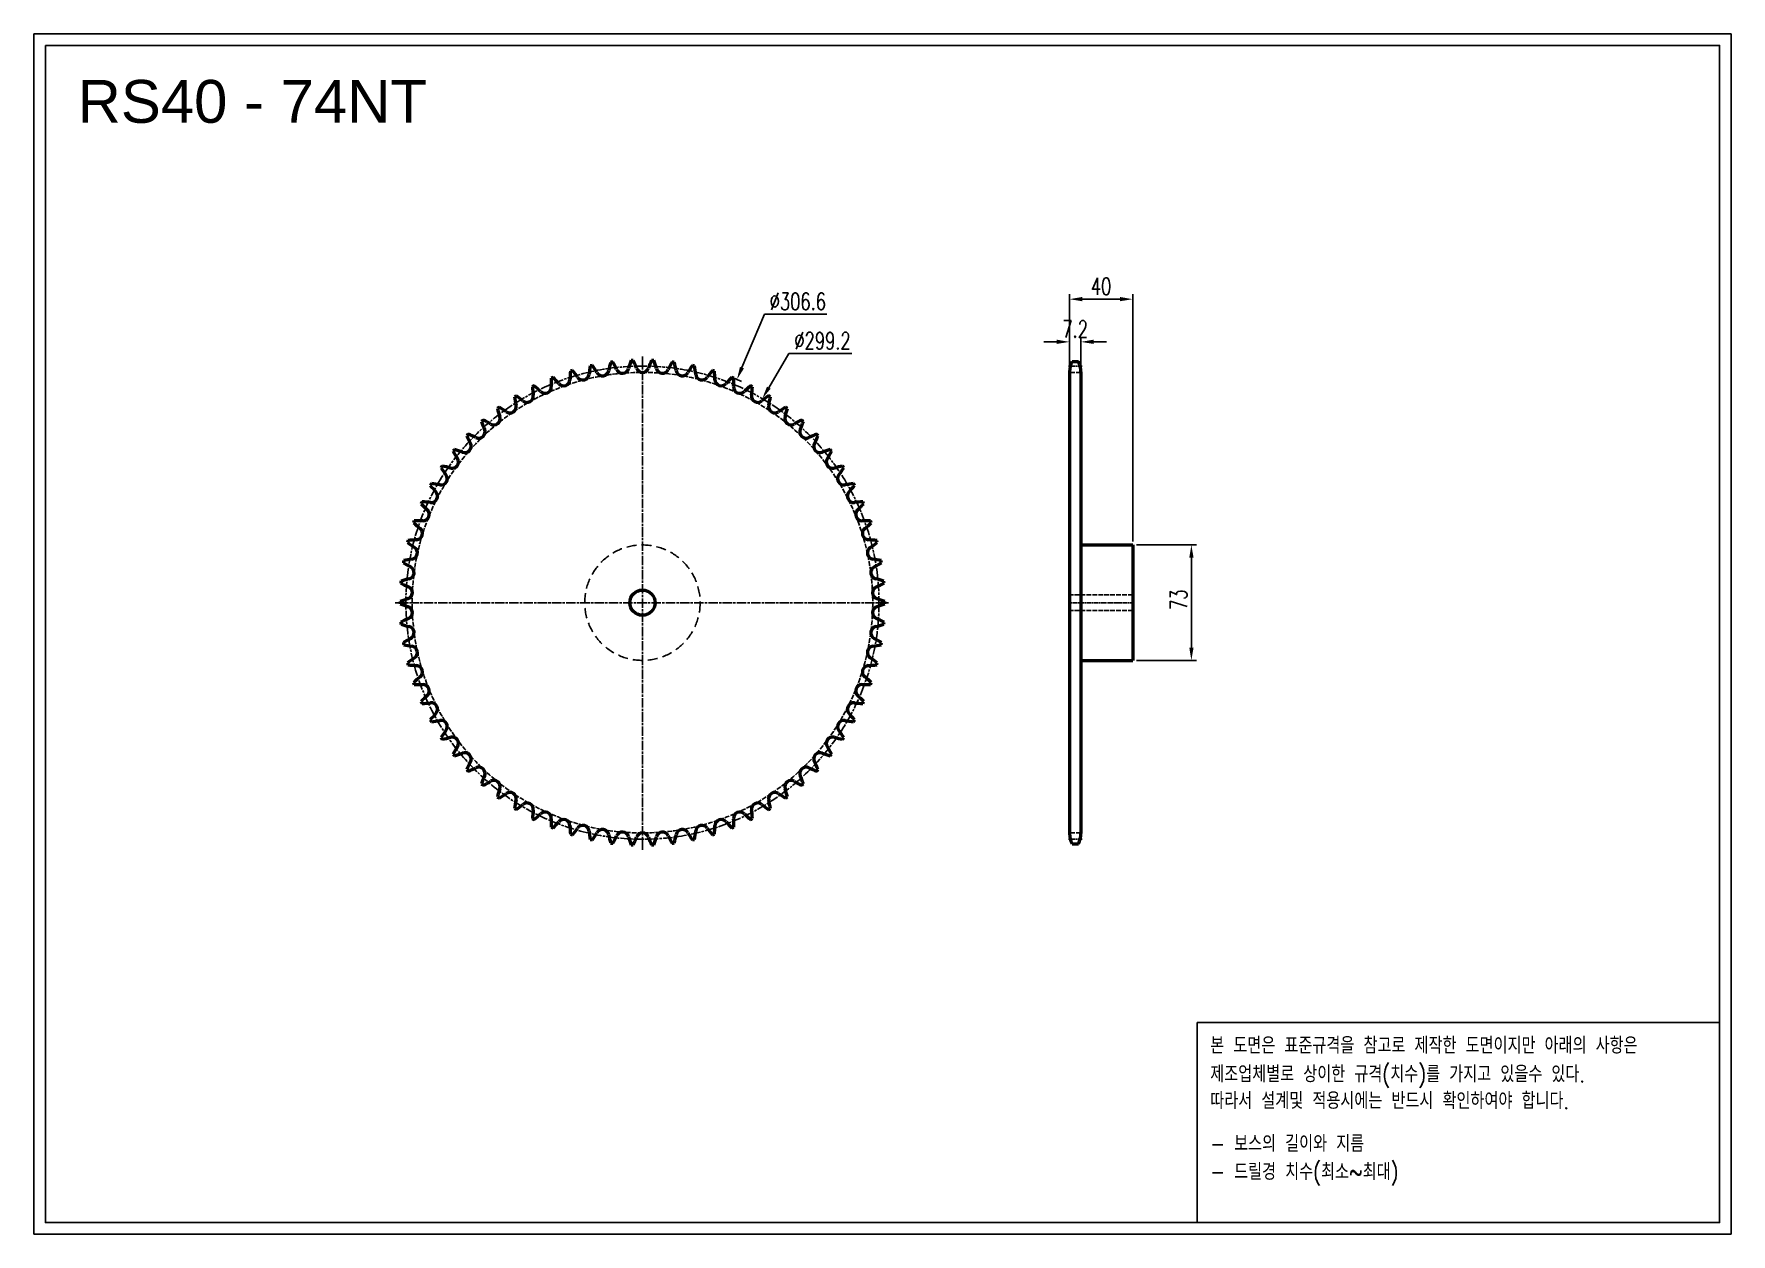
# Model space of a CAD drawing. Header units: millimetres. Extents: x -16500 to -15427, y 4584 to 5343.
import ezdxf

# ---------------------------------------------------------------- set-up
doc = ezdxf.new("R2010")
doc.units = ezdxf.units.MM
for name, pattern in [('AM_ISO02W050', [7.5, 6, -1.5]), ('AM_ISO02W050x2', [3.75, 3, -0.75]), ('AM_ISO08W050', [18, 12, -1.5, 3, -1.5]), ('AM_ISO08W050x2', [9, 6, -0.75, 1.5, -0.75]), ('HIDDEN', [9.525, 6.35, -3.175])]:
    doc.linetypes.add(name, pattern=pattern)
for name, color, linetype, lineweight in [('AM_0N', 7, 'Continuous', 50), ('AM_3N', 6, 'AM_ISO02W050', 25), ('AM_7', 4, 'AM_ISO08W050', 25), ('AM_7N', 4, 'AM_ISO08W050', 25)]:
    doc.layers.add(name, color=color, linetype=linetype, lineweight=lineweight)
doc.layers.add('HL', color=2, linetype='HIDDEN')
doc.layers.add('S-DIM', color=7, linetype='Continuous')
doc.styles.add('HAN', font='ROMANS.shx', dxfattribs={"width": 0.7, "bigfont": 'whgtxt.shx'})
doc.styles.add('HSG', font='SIMPLEX.shx', dxfattribs={"width": 0.7, "bigfont": 'HSG.shx'})
doc.styles.get("Standard").update_dxf_attribs({"font": 'arial.ttf'})
doc.dimstyles.new('APP23', dxfattribs={"dimscale": 4.5, "dimtxt": 2.4, "dimasz": 1.8, "dimexe": 0.7, "dimexo": 0.5, "dimgap": 0.6, "dimtad": 1, "dimtoh": 1, "dimdec": 1, "dimrnd": 0.01, "dimzin": 9, "dimdsep": 46, "dimtxsty": 'HSG', "dimcen": 0, "dimclrd": 1, "dimclre": 1, "dimclrt": 256, "dimazin": 2, "dimtp": 1, "dimtm": 1, "dimtfac": 0.5, "dimtdec": 1, "dimtix": 1, "dimtofl": 0, "dimtmove": 0, "dimatfit": 3, "dimfxl": 0, "dimtvp": 1, "dimtolj": 2, "dimlwd": -1, "dimlwe": -1, "dimarcsym": 0})

# ---------------------------------------------------------------- blocks, each defined once
blk = doc.blocks.new('*D1')
at = {"layer": 'Defpoints', "color": 0, "transparency": 16777216}
for p in [(-16055.3, 5124.3), (-16174.9, 4842)]:
    blk.add_point(p, dxfattribs=at)
at = {"layer": 'S-DIM', "color": 1, "transparency": 16777216}
for p, q in [((-16037.9, 5165.6), (-16052.2, 5131.8)), ((-15998.4, 5165.6), (-16037.9, 5165.6))]:
    blk.add_line(p, q, dxfattribs=at)
blk.add_arc((-16115.1, 4983.2), 153.3, 65.8722, 67.8537, dxfattribs=at)
blk.add_solid([(-16053.4, 5132.3), (-16050.9, 5131.3), (-16055.3, 5124.3)], dxfattribs=at)
at = {"layer": 'S-DIM', "transparency": 16777216, "insert": (-16016.8, 5173.7), "char_height": 10.8, "attachment_point": 5, "style": 'HSG'}
blk.add_mtext('\\A2;∅306.6', dxfattribs=at)
blk = doc.blocks.new('*D2')
at = {"layer": 'Defpoints', "color": 0, "transparency": 16777216}
for p in [(-16039.3, 5112.2), (-16190.9, 4854.2)]:
    blk.add_point(p, dxfattribs=at)
at = {"layer": 'S-DIM', "color": 1, "transparency": 16777216}
for p, q in [((-16022.5, 5140.7), (-16035.2, 5119.1)), ((-15982.7, 5140.7), (-16022.5, 5140.7))]:
    blk.add_line(p, q, dxfattribs=at)
blk.add_solid([(-16036.3, 5119.8), (-16034, 5118.5), (-16039.3, 5112.2)], dxfattribs=at)
at = {"layer": 'S-DIM', "transparency": 16777216, "insert": (-16001.2, 5148.8), "char_height": 10.8, "attachment_point": 5, "style": 'HSG'}
blk.add_mtext('\\A2;∅299.2', dxfattribs=at)
blk = doc.blocks.new('*D3')
at = {"layer": 'Defpoints', "color": 0, "transparency": 16777216}
for p in [(-15837.8, 5148.1), (-15845, 5128.8), (-15837.8, 5128.8)]:
    blk.add_point(p, dxfattribs=at)
at = {"layer": 'S-DIM', "color": 1, "transparency": 16777216}
for p, q in [((-15853.1, 5148.1), (-15861.2, 5148.1)), ((-15845, 5131.1), (-15845, 5151.3)), ((-15837.8, 5131.1), (-15837.8, 5151.3)), ((-15829.7, 5148.1), (-15821.6, 5148.1))]:
    blk.add_line(p, q, dxfattribs=at)
for points in [[(-15853.1, 5149.5), (-15853.1, 5146.8), (-15845, 5148.1)], [(-15829.7, 5149.5), (-15829.7, 5146.8), (-15837.8, 5148.1)]]:
    blk.add_solid(points, dxfattribs=at)
at = {"layer": 'S-DIM', "transparency": 16777216, "insert": (-15841.4, 5156.2), "char_height": 10.8, "attachment_point": 5, "style": 'HSG'}
blk.add_mtext('\\A2;7.2', dxfattribs=at)
blk = doc.blocks.new('*D4')
at = {"layer": 'Defpoints', "color": 0, "transparency": 16777216}
for p in [(-15805, 5175.1), (-15845, 5128.8), (-15805, 5019.7)]:
    blk.add_point(p, dxfattribs=at)
at = {"layer": 'S-DIM', "color": 1, "transparency": 16777216}
for p, q in [((-15845, 5131.1), (-15845, 5178.3)), ((-15836.9, 5175.1), (-15813.1, 5175.1)), ((-15805, 5021.9), (-15805, 5178.3))]:
    blk.add_line(p, q, dxfattribs=at)
for points in [[(-15836.9, 5176.5), (-15836.9, 5173.8), (-15845, 5175.1)], [(-15813.1, 5176.5), (-15813.1, 5173.8), (-15805, 5175.1)]]:
    blk.add_solid(points, dxfattribs=at)
at = {"layer": 'S-DIM', "transparency": 16777216, "insert": (-15825, 5183.2), "char_height": 10.8, "attachment_point": 5, "style": 'HSG'}
blk.add_mtext('\\A2;40', dxfattribs=at)
blk = doc.blocks.new('*D5')
at = {"layer": 'Defpoints', "color": 0, "transparency": 16777216}
for p in [(-15805, 5019.7), (-15805, 4946.7), (-15767.9, 4946.7)]:
    blk.add_point(p, dxfattribs=at)
at = {"layer": 'S-DIM', "color": 1, "transparency": 16777216}
for p, q in [((-15802.7, 5019.7), (-15764.7, 5019.7)), ((-15767.9, 5011.6), (-15767.9, 4954.8)), ((-15802.7, 4946.7), (-15764.7, 4946.7))]:
    blk.add_line(p, q, dxfattribs=at)
for points in [[(-15769.2, 5011.6), (-15766.5, 5011.6), (-15767.9, 5019.7)], [(-15769.2, 4954.8), (-15766.5, 4954.8), (-15767.9, 4946.7)]]:
    blk.add_solid(points, dxfattribs=at)
at = {"layer": 'S-DIM', "transparency": 16777216, "insert": (-15776, 4985), "char_height": 10.8, "attachment_point": 5, "rotation": 90, "style": 'HSG'}
blk.add_mtext('\\A2;73', dxfattribs=at)
blk = doc.blocks.new('notice1')
at = {"color": 4}
blk.add_lwpolyline([(-22142.12, 1735.9), (-22053.8, 1735.9), (-22053.8, 1702.07), (-22142.12, 1702.07)], close=True, dxfattribs=at)
at = {"color": 4, "style": 'HAN', "width": 0.8}
for s, p in [('본 도면은 표준규격을 참고로 제작한 도면이지만 아래의 사항은', (-22139.9, 1730.62)), ('제조업체별로 상이한 규격(치수)를 가지고 있을수 있다.', (-22139.9, 1725.78)), ('따라서 설계및 적용시에는 반드시 확인하여야 합니다.', (-22139.9, 1721.28)), ('- 보스의 길이와 지름', (-22139.9, 1714.03)), ('- 드릴경 치수(최소~최대)', (-22139.9, 1709.27))]:
    blk.add_text(s, height=2.7949, dxfattribs=at).set_placement(p)

msp = doc.modelspace()

# ---------------------------------------------------------------- linework, layer by layer
for points in [[(-16499.95, 5342.85), (-15426.54, 5342.85), (-15426.54, 4583.87), (-16499.95, 4583.87)], [(-16492.73, 5335.62), (-15433.77, 5335.62), (-15433.77, 4591.1), (-16492.73, 4591.1)]]:
    msp.add_lwpolyline(points, close=True)
at = {"layer": 'AM_0N'}
for p, q in [((-15843.35, 5135.6), (-15839.38, 5135.6)), ((-15844.96, 5129.2), (-15844.96, 4837.15)), ((-15837.76, 5129.2), (-15837.76, 4837.15)), ((-15837.76, 5019.67), (-15804.96, 5019.67)), ((-15804.96, 5019.67), (-15804.96, 4946.67)), ((-15837.76, 4946.67), (-15804.96, 4946.67)), ((-15843.35, 4830.75), (-15839.38, 4830.75))]:
    msp.add_line(p, q, dxfattribs=at)
msp.add_circle((-16115.09, 4983.17), 8, dxfattribs=at)
for centre, radius, start, end in [((-16076.7, 5119.99), 72.5, 169.7551, 173.98649), ((-16115.09, 4983.17), 153.29, 101.90772, 102.4166), ((-16206.42, 5092.03), 72.5, 30.33784, 34.56923), ((-16065.24, 5116.24), 72.5, 164.89023, 169.12162), ((-16115.09, 4983.17), 153.29, 97.04286, 97.55174), ((-16196.86, 5099.38), 72.5, 25.47297, 29.70436), ((-16127.78, 5132.29), 4.01, 205.47297, 344.25676), ((-16054.13, 5111.53), 72.5, 160.02537, 164.25676), ((-16115.09, 4983.17), 153.29, 92.17799, 92.68687), ((-16186.71, 5105.9), 72.5, 20.60811, 24.8395), ((-16115.09, 5132.83), 4.01, 200.60811, 339.39189), ((-16043.47, 5105.9), 72.5, 155.1605, 159.39189), ((-16115.09, 4983.17), 153.29, 87.31313, 87.82201), ((-16176.05, 5111.53), 72.5, 15.74324, 19.97463), ((-16102.4, 5132.29), 4.01, 195.74324, 334.52703), ((-16033.32, 5099.38), 72.5, 150.29564, 154.52703), ((-16115.09, 4983.17), 153.29, 82.44826, 82.95714), ((-16164.94, 5116.24), 72.5, 10.87838, 15.10977), ((-16023.76, 5092.03), 72.5, 145.43077, 149.66216), ((-16115.09, 4983.17), 153.29, 77.5834, 78.09228), ((-16153.48, 5119.99), 72.5, 6.01351, 10.2449), ((-15831.46, 5129.2), 13.5, 151.70092, 180), ((-15851.26, 5129.2), 13.5, 0, 28.29908), ((-16115.09, 4983.17), 153.29, 116.50231, 117.0112), ((-16230.91, 5065.5), 72.5, 44.93243, 49.16382), ((-16115.09, 4983.17), 153.29, 111.63745, 112.14633), ((-16100.38, 5124.51), 72.5, 179.48483, 183.71622), ((-16223.51, 5075.03), 72.5, 40.06757, 44.29895), ((-16164.95, 5124.28), 4.01, 220.06757, 358.85135), ((-16088.44, 5122.75), 72.5, 174.61996, 178.85135), ((-16115.09, 4983.17), 153.29, 106.77259, 107.28147), ((-16215.33, 5083.89), 72.5, 35.2027, 39.43409), ((-16152.8, 5128), 4.01, 215.2027, 353.98649), ((-16140.38, 5130.68), 4.01, 210.33784, 349.12162), ((-16089.8, 5130.68), 4.01, 190.87838, 329.66216), ((-16077.38, 5128), 4.01, 186.01351, 324.7973), ((-16014.86, 5083.89), 72.5, 140.56591, 144.7973), ((-16115.09, 4983.17), 153.29, 72.71853, 73.22741), ((-16141.74, 5122.75), 72.5, 1.14865, 5.38004), ((-16065.23, 5124.28), 4.01, 181.14865, 319.93243), ((-16006.67, 5075.03), 72.5, 135.70105, 139.93243), ((-16115.09, 4983.17), 153.29, 67.85367, 68.36255), ((-16129.8, 5124.51), 72.5, 356.28378, 0.51517), ((-15999.28, 5065.5), 72.5, 130.83618, 135.06757), ((-16115.09, 4983.17), 153.29, 62.9888, 63.49769), ((-16115.09, 4983.17), 153.29, 121.36718, 121.87606), ((-16124.47, 5124.96), 72.5, 189.21456, 193.44595), ((-16237.47, 5055.39), 72.5, 49.7973, 54.02868), ((-16188.08, 5113.83), 4.01, 229.7973, 8.58108), ((-16112.42, 5125.25), 72.5, 184.34969, 188.58108), ((-16176.74, 5119.55), 4.01, 224.93243, 3.71622), ((-16053.45, 5119.55), 4.01, 176.28378, 315.06757), ((-16042.1, 5113.83), 4.01, 171.41892, 310.2027), ((-16117.77, 5125.25), 72.5, 351.41892, 355.65031), ((-15992.71, 5055.39), 72.5, 125.97132, 130.2027), ((-16115.09, 4983.17), 153.29, 58.12394, 58.63282), ((-16105.71, 5124.96), 72.5, 346.55405, 350.78544), ((-16209.11, 5099.61), 4.01, 239.52703, 18.31081), ((-16115.09, 4983.17), 153.29, 126.23204, 126.74093), ((-16136.47, 5123.65), 72.5, 194.07942, 198.31081), ((-16243.15, 5044.75), 72.5, 54.66216, 58.89355), ((-16198.9, 5107.17), 4.01, 234.66216, 13.44595), ((-16031.29, 5107.17), 4.01, 166.55405, 305.33784), ((-15987.03, 5044.75), 72.5, 121.10645, 125.33784), ((-16021.07, 5099.61), 4.01, 161.68919, 300.47297), ((-16093.72, 5123.65), 72.5, 341.68919, 345.92058), ((-16115.09, 4983.17), 153.29, 53.25907, 53.76796), ((-16115.09, 4983.17), 153.29, 135.96177, 136.47066), ((-16159.9, 5118.02), 72.5, 203.80915, 208.04054), ((-16251.72, 5022.22), 72.5, 64.39189, 68.62328), ((-16218.65, 5091.22), 4.01, 244.39189, 23.17568), ((-16115.09, 4983.17), 153.29, 131.09691, 131.60579), ((-16148.3, 5121.33), 72.5, 198.94429, 203.17568), ((-16247.91, 5033.66), 72.5, 59.52703, 63.75841), ((-15982.27, 5033.66), 72.5, 116.24159, 120.47297), ((-16011.54, 5091.22), 4.01, 156.82432, 295.60811), ((-16081.88, 5121.33), 72.5, 336.82432, 341.05571), ((-16115.09, 4983.17), 153.29, 48.39421, 48.90309), ((-15978.46, 5022.22), 72.5, 111.37672, 115.60811), ((-16070.28, 5118.02), 72.5, 331.95946, 336.19085), ((-16115.09, 4983.17), 153.29, 43.52934, 44.03823), ((-16115.09, 4983.17), 153.29, 140.82664, 141.33552), ((-16171.17, 5113.73), 72.5, 208.67402, 212.90541), ((-16254.54, 5010.49), 72.5, 69.25676, 73.48814), ((-16227.44, 5082.05), 4.01, 249.25676, 28.04054), ((-16002.75, 5082.05), 4.01, 151.95946, 290.74324), ((-15975.64, 5010.49), 72.5, 106.51186, 110.74324), ((-16059.01, 5113.73), 72.5, 327.09459, 331.32598), ((-16115.09, 4983.17), 153.29, 38.66448, 39.17336), ((-16115.09, 4983.17), 153.29, 145.6915, 146.20039), ((-16182.04, 5108.51), 72.5, 213.53888, 217.77027), ((-16256.35, 4998.57), 72.5, 74.12162, 78.35301), ((-16235.42, 5072.17), 4.01, 254.12162, 32.90541), ((-15994.77, 5072.17), 4.01, 147.09459, 285.87838), ((-15973.83, 4998.57), 72.5, 101.64699, 105.87838), ((-16048.14, 5108.51), 72.5, 322.22973, 326.46112), ((-16115.09, 4983.17), 153.29, 33.79961, 34.3085), ((-16115.09, 4983.17), 153.29, 150.55637, 151.06525), ((-16192.43, 5102.38), 72.5, 218.40375, 222.63514), ((-16257.15, 4986.53), 72.5, 78.98649, 83.21787), ((-16242.53, 5061.64), 4.01, 258.98649, 37.77027), ((-15987.65, 5061.64), 4.01, 142.22973, 281.01351), ((-15973.03, 4986.53), 72.5, 96.78213, 101.01351), ((-16037.75, 5102.38), 72.5, 317.36486, 321.59625), ((-16115.09, 4983.17), 153.29, 28.93475, 29.44363), ((-16115.09, 4983.17), 153.29, 155.42123, 155.93012), ((-16202.26, 5095.39), 72.5, 223.26861, 227.5), ((-16256.92, 4974.47), 72.5, 83.85135, 88.08274), ((-16248.72, 5050.55), 4.01, 263.85135, 42.63514), ((-15981.46, 5050.55), 4.01, 137.36486, 276.14865), ((-15973.26, 4974.47), 72.5, 91.91726, 96.14865), ((-16027.92, 5095.39), 72.5, 312.5, 316.73139), ((-16115.09, 4983.17), 153.29, 24.06988, 24.57877), ((-16115.09, 4983.17), 153.29, 160.2861, 160.79498), ((-16255.67, 4962.48), 72.5, 88.71622, 92.9476), ((-16253.96, 5038.97), 4.01, 268.71622, 47.5), ((-15976.22, 5038.97), 4.01, 132.5, 271.28378), ((-15974.51, 4962.48), 72.5, 87.0524, 91.28378), ((-16115.09, 4983.17), 153.29, 19.20502, 19.7139), ((-16211.46, 5087.59), 72.5, 228.13348, 232.36486), ((-16258.19, 5027), 4.01, 273.58108, 52.36486), ((-15971.99, 5027), 4.01, 127.63514, 266.41892), ((-16018.72, 5087.59), 72.5, 307.63514, 311.86652), ((-16115.09, 4983.17), 153.29, 165.15096, 165.65985), ((-16219.97, 5079.04), 72.5, 232.99834, 237.22973), ((-16253.41, 4950.63), 72.5, 93.58108, 97.81247), ((-16261.39, 5014.7), 4.01, 278.44595, 57.22973), ((-15968.79, 5014.7), 4.01, 122.77027, 261.55405), ((-15976.77, 4950.63), 72.5, 82.18753, 86.41892), ((-16010.21, 5079.04), 72.5, 302.77027, 307.00166), ((-16115.09, 4983.17), 153.29, 14.34015, 14.84904), ((-16115.09, 4983.17), 153.29, 170.01583, 170.52471), ((-16227.73, 5069.8), 72.5, 237.86321, 242.09459), ((-16250.15, 4939.01), 72.5, 98.44595, 102.67733), ((-16263.54, 5002.18), 4.01, 283.31081, 62.09459), ((-15966.64, 5002.18), 4.01, 117.90541, 256.68919), ((-15980.03, 4939.01), 72.5, 77.32267, 81.55405), ((-16002.46, 5069.8), 72.5, 297.90541, 302.13679), ((-16115.09, 4983.17), 153.29, 9.47529, 9.98417), ((-16115.09, 4983.17), 153.29, 174.88069, 175.38958), ((-16234.67, 5059.94), 72.5, 242.72807, 246.95946), ((-16245.92, 4927.72), 72.5, 103.31081, 107.5422), ((-16264.61, 4989.53), 4.01, 288.17568, 66.95946), ((-15965.57, 4989.53), 4.01, 113.04054, 251.82432), ((-15984.26, 4927.72), 72.5, 72.4578, 76.68919), ((-15995.52, 5059.94), 72.5, 293.04054, 297.27193), ((-16115.09, 4983.17), 153.29, 4.61042, 5.11931), ((-16240.75, 4916.82), 72.5, 108.17568, 112.40706), ((-16115.09, 4983.17), 153.29, 179.74556, 180.25444), ((-16240.75, 5049.52), 72.5, 247.59294, 251.82432), ((-16264.61, 4976.82), 4.01, 293.04054, 71.82432), ((-15965.57, 4976.82), 4.01, 108.17568, 246.95946), ((-15989.44, 4916.82), 72.5, 67.59294, 71.82432), ((-15989.44, 5049.52), 72.5, 288.17568, 292.40706), ((-16115.09, 4983.17), 153.29, 359.74556, 0.25444), ((-16234.67, 4906.41), 72.5, 113.04054, 117.27193), ((-16115.09, 4983.17), 153.29, 184.61042, 185.11931), ((-15995.52, 4906.41), 72.5, 62.72807, 66.95946), ((-16115.09, 4983.17), 153.29, 354.88069, 355.38958), ((-16245.92, 5038.63), 72.5, 252.4578, 256.68919), ((-16227.73, 4896.54), 72.5, 117.90541, 122.13679), ((-16263.54, 4964.16), 4.01, 297.90541, 76.68919), ((-15966.64, 4964.16), 4.01, 103.31081, 242.09459), ((-16002.46, 4896.54), 72.5, 57.86321, 62.09459), ((-15984.26, 5038.63), 72.5, 283.31081, 287.5422), ((-16115.09, 4983.17), 153.29, 189.47529, 189.98417), ((-16250.15, 5027.33), 72.5, 257.32267, 261.55405), ((-16261.39, 4951.64), 4.01, 302.77027, 81.55405), ((-15968.79, 4951.64), 4.01, 98.44595, 237.22973), ((-15980.03, 5027.33), 72.5, 278.44595, 282.67733), ((-16115.09, 4983.17), 153.29, 350.01583, 350.52471), ((-16219.97, 4887.3), 72.5, 122.77027, 127.00166), ((-16115.09, 4983.17), 153.29, 194.34015, 194.84904), ((-16253.41, 5015.72), 72.5, 262.18753, 266.41892), ((-16258.19, 4939.35), 4.01, 307.63514, 86.41892), ((-15971.99, 4939.35), 4.01, 93.58108, 232.36486), ((-15976.77, 5015.72), 72.5, 273.58108, 277.81247), ((-16010.21, 4887.3), 72.5, 52.99834, 57.22973), ((-16115.09, 4983.17), 153.29, 345.15096, 345.65985), ((-16211.46, 4878.75), 72.5, 127.63514, 131.86652), ((-16115.09, 4983.17), 153.29, 199.20502, 199.7139), ((-16255.67, 5003.87), 72.5, 267.0524, 271.28378), ((-16253.96, 4927.37), 4.01, 312.5, 91.28378), ((-15976.22, 4927.37), 4.01, 88.71622, 227.5), ((-15974.51, 5003.87), 72.5, 268.71622, 272.9476), ((-16018.72, 4878.75), 72.5, 48.13348, 52.36486), ((-16115.09, 4983.17), 153.29, 340.2861, 340.79498), ((-16202.26, 4870.96), 72.5, 132.5, 136.73139), ((-16115.09, 4983.17), 153.29, 204.06988, 204.57877), ((-16256.92, 4991.88), 72.5, 271.91726, 276.14865), ((-16248.72, 4915.8), 4.01, 317.36486, 96.14865), ((-15981.46, 4915.8), 4.01, 83.85135, 222.63514), ((-15973.26, 4991.88), 72.5, 263.85135, 268.08274), ((-16027.92, 4870.96), 72.5, 43.26861, 47.5), ((-16115.09, 4983.17), 153.29, 335.42123, 335.93012), ((-16192.43, 4863.97), 72.5, 137.36486, 141.59625), ((-16115.09, 4983.17), 153.29, 208.93475, 209.44363), ((-16257.15, 4979.82), 72.5, 276.78213, 281.01351), ((-16242.53, 4904.71), 4.01, 322.22973, 101.01351), ((-15987.65, 4904.71), 4.01, 78.98649, 217.77027), ((-15973.03, 4979.82), 72.5, 258.98649, 263.21787), ((-16037.75, 4863.97), 72.5, 38.40375, 42.63514), ((-16115.09, 4983.17), 153.29, 330.55637, 331.06525), ((-16182.04, 4857.84), 72.5, 142.22973, 146.46112), ((-16115.09, 4983.17), 153.29, 213.79961, 214.3085), ((-16256.35, 4967.78), 72.5, 281.64699, 285.87838), ((-16235.42, 4894.18), 4.01, 327.09459, 105.87838), ((-15994.77, 4894.18), 4.01, 74.12162, 212.90541), ((-15973.83, 4967.78), 72.5, 254.12162, 258.35301), ((-16048.14, 4857.84), 72.5, 33.53888, 37.77027), ((-16115.09, 4983.17), 153.29, 325.6915, 326.20039), ((-16171.17, 4852.61), 72.5, 147.09459, 151.32598), ((-16115.09, 4983.17), 153.29, 218.66448, 219.17336), ((-16254.54, 4955.86), 72.5, 286.51186, 290.74324), ((-16227.44, 4884.3), 4.01, 331.95946, 110.74324), ((-16002.75, 4884.3), 4.01, 69.25676, 208.04054), ((-15975.64, 4955.86), 72.5, 249.25676, 253.48814), ((-16059.01, 4852.61), 72.5, 28.67402, 32.90541), ((-16115.09, 4983.17), 153.29, 320.82664, 321.33552), ((-16159.9, 4848.33), 72.5, 151.95946, 156.19085), ((-16115.09, 4983.17), 153.29, 223.52934, 224.03823), ((-16251.72, 4944.13), 72.5, 291.37672, 295.60811), ((-16218.65, 4875.13), 4.01, 336.82432, 115.60811), ((-16148.3, 4845.01), 72.5, 156.82432, 161.05571), ((-16011.54, 4875.13), 4.01, 64.39189, 203.17568), ((-16081.88, 4845.01), 72.5, 18.94429, 23.17568), ((-15978.46, 4944.13), 72.5, 244.39189, 248.62328), ((-16070.28, 4848.33), 72.5, 23.80915, 28.04054), ((-16115.09, 4983.17), 153.29, 315.96177, 316.47066), ((-16115.09, 4983.17), 153.29, 228.39421, 228.90309), ((-16247.91, 4932.68), 72.5, 296.24159, 300.47297), ((-16209.11, 4866.73), 4.01, 341.68919, 120.47297), ((-16136.47, 4842.69), 72.5, 161.68919, 165.92058), ((-16198.9, 4859.18), 4.01, 346.55405, 125.33784), ((-16031.29, 4859.18), 4.01, 54.66216, 193.44595), ((-16021.07, 4866.73), 4.01, 59.52703, 198.31081), ((-16093.72, 4842.69), 72.5, 14.07942, 18.31081), ((-15982.27, 4932.68), 72.5, 239.52703, 243.75841), ((-16115.09, 4983.17), 153.29, 311.09691, 311.60579), ((-16115.09, 4983.17), 153.29, 233.25907, 233.76796), ((-16243.15, 4921.6), 72.5, 301.10645, 305.33784), ((-16124.47, 4841.39), 72.5, 166.55405, 170.78544), ((-16115.09, 4983.17), 153.29, 238.12394, 238.63282), ((-16237.47, 4910.96), 72.5, 305.97132, 310.2027), ((-16188.08, 4852.52), 4.01, 351.41892, 130.2027), ((-16112.42, 4841.1), 72.5, 171.41892, 175.65031), ((-16042.1, 4852.52), 4.01, 49.7973, 188.58108), ((-16117.77, 4841.1), 72.5, 4.34969, 8.58108), ((-15992.71, 4910.96), 72.5, 229.7973, 234.02868), ((-16115.09, 4983.17), 153.29, 301.36718, 301.87606), ((-16105.71, 4841.39), 72.5, 9.21456, 13.44595), ((-15987.03, 4921.6), 72.5, 234.66216, 238.89355), ((-16115.09, 4983.17), 153.29, 306.23204, 306.74093), ((-16115.09, 4983.17), 153.29, 242.9888, 243.49769), ((-16230.91, 4900.84), 72.5, 310.83618, 315.06757), ((-16176.74, 4846.8), 4.01, 356.28378, 135.06757), ((-16100.38, 4841.84), 72.5, 176.28378, 180.51517), ((-16115.09, 4983.17), 153.29, 247.85367, 248.36255), ((-16223.51, 4891.32), 72.5, 315.70105, 319.93243), ((-16164.95, 4842.06), 4.01, 1.14865, 139.93243), ((-16088.44, 4843.6), 72.5, 181.14865, 185.38004), ((-16152.8, 4838.34), 4.01, 6.01351, 144.7973), ((-16077.38, 4838.34), 4.01, 35.2027, 173.98649), ((-16141.74, 4843.6), 72.5, 354.61996, 358.85135), ((-16065.23, 4842.06), 4.01, 40.06757, 178.85135), ((-16006.67, 4891.32), 72.5, 220.06757, 224.29895), ((-16115.09, 4983.17), 153.29, 291.63745, 292.14633), ((-16053.45, 4846.8), 4.01, 44.93243, 183.71622), ((-16129.8, 4841.84), 72.5, 359.48483, 3.71622), ((-15999.28, 4900.84), 72.5, 224.93243, 229.16382), ((-16115.09, 4983.17), 153.29, 296.50231, 297.0112), ((-16115.09, 4983.17), 153.29, 252.71853, 253.22741), ((-16215.33, 4882.46), 72.5, 320.56591, 324.7973), ((-16076.7, 4846.36), 72.5, 186.01351, 190.2449), ((-16115.09, 4983.17), 153.29, 257.5834, 258.09228), ((-16206.42, 4874.32), 72.5, 325.43077, 329.66216), ((-16140.38, 4835.67), 4.01, 10.87838, 149.66216), ((-16065.24, 4850.11), 72.5, 190.87838, 195.10977), ((-16115.09, 4983.17), 153.29, 262.44826, 262.95714), ((-16196.86, 4866.96), 72.5, 330.29564, 334.52703), ((-16127.78, 4834.05), 4.01, 15.74324, 154.52703), ((-16054.13, 4854.82), 72.5, 195.74324, 199.97463), ((-16186.71, 4860.45), 72.5, 335.1605, 339.39189), ((-16115.09, 4833.52), 4.01, 20.60811, 159.39189), ((-16043.47, 4860.45), 72.5, 200.60811, 204.8395), ((-16176.05, 4854.82), 72.5, 340.02537, 344.25676), ((-16102.4, 4834.05), 4.01, 25.47297, 164.25676), ((-16033.32, 4866.96), 72.5, 205.47297, 209.70436), ((-16115.09, 4983.17), 153.29, 277.04286, 277.55174), ((-16164.94, 4850.11), 72.5, 344.89023, 349.12162), ((-16089.8, 4835.67), 4.01, 30.33784, 169.12162), ((-16023.76, 4874.32), 72.5, 210.33784, 214.56923), ((-16115.09, 4983.17), 153.29, 281.90772, 282.4166), ((-16153.48, 4846.36), 72.5, 349.7551, 353.98649), ((-16014.86, 4882.46), 72.5, 215.2027, 219.43409), ((-16115.09, 4983.17), 153.29, 286.77259, 287.28147), ((-15831.46, 4837.15), 13.5, 180, 208.29908), ((-15851.26, 4837.15), 13.5, 331.70092, 0), ((-16115.09, 4983.17), 153.29, 267.31313, 267.82201), ((-16115.09, 4983.17), 153.29, 272.17799, 272.68687)]:
    msp.add_arc(centre, radius, start, end, dxfattribs=at)
at = {"layer": 'AM_3N', "linetype": 'AM_ISO02W050x2'}
for p, q in [((-15837.76, 5128.82), (-15844.96, 5128.82)), ((-15837.76, 4837.53), (-15844.96, 4837.53))]:
    msp.add_line(p, q, dxfattribs=at)
at = {"layer": 'AM_3N', "color": 2, "linetype": 'AM_ISO02W050x2'}
for p, q in [((-15804.96, 4988.17), (-15844.96, 4988.17)), ((-15804.96, 4978.17), (-15844.96, 4978.17))]:
    msp.add_line(p, q, dxfattribs=at)
at = {"layer": 'AM_3N', "linetype": 'AM_ISO02W050x2'}
msp.add_circle((-16115.09, 4983.17), 145.64, dxfattribs=at)
at = {"layer": 'AM_7', "linetype": 'AM_ISO08W050x2'}
msp.add_circle((-16115.09, 4983.17), 149.62, dxfattribs=at)
at = {"layer": 'AM_7N', "linetype": 'AM_ISO08W050x2'}
for p, q in [((-16115.09, 4826.88), (-16115.09, 5139.47)), ((-16271.38, 4983.17), (-15958.8, 4983.17))]:
    msp.add_line(p, q, dxfattribs=at)
at = {"layer": 'AM_7N', "linetype": 'AM_ISO08W050x2', "ltscale": 0.5}
for p, q in [((-15837, 5132.79), (-15845.73, 5132.79)), ((-15804.03, 4983.17), (-15845.73, 4983.17)), ((-15837, 4833.55), (-15845.73, 4833.55))]:
    msp.add_line(p, q, dxfattribs=at)
at = {"layer": 'HL'}
msp.add_circle((-16115.09, 4983.17), 36.5, dxfattribs=at)

# ---------------------------------------------------------------- block references
at = {"xscale": 3.74166, "yscale": 3.74166, "zscale": 3.74166}
msp.add_blockref('notice1', (67084.04, -1777.46), dxfattribs=at)

# ---------------------------------------------------------------- texts
msp.add_text('RS40 - 74NT', height=27.1063).set_placement((-16472.31, 5286.64))

# ---------------------------------------------------------------- dimensions: what is measured, and where the dimension line sits
at = {"layer": 'S-DIM'}
dim = msp.add_linear_dim(base=(-15804.96, 5175.13), p1=(-15844.96, 5128.82), p2=(-15804.96, 5019.67), dimstyle='APP23', dxfattribs=at)
dim.commit()
dim.dimension.update_dxf_attribs({"geometry": '*D4', "text_midpoint": (-15824.96, 5183.23)})
at = {"layer": 'S-DIM', "color": 3}
for p1, p2, picture, middle in [((-16174.87, 4842.01), (-16055.32, 5124.33), '*D1', (-16016.8, 5165.55)), ((-16190.91, 4854.19), (-16039.28, 5112.16), '*D2', (-16001.24, 5140.74))]:
    dim = msp.add_diameter_dim_2p(p1=p1, p2=p2, dimstyle='APP23', dxfattribs=at)
    dim.commit()
    dim.dimension.update_dxf_attribs({"geometry": picture, "text_midpoint": middle, "dimtype": 131})
at = {"layer": 'S-DIM'}
dim = msp.add_linear_dim(base=(-15837.76, 5148.13), p1=(-15844.96, 5128.82), p2=(-15837.76, 5128.82), dimstyle='APP23', dxfattribs=at)
dim.commit()
dim.dimension.update_dxf_attribs({"geometry": '*D3', "text_midpoint": (-15841.36, 5148.13), "dimtype": 128})
dim = msp.add_linear_dim(base=(-15767.85, 4946.67), p1=(-15804.96, 5019.67), p2=(-15804.96, 4946.67), angle=90, dimstyle='APP23', dxfattribs=at)
dim.commit()
dim.dimension.update_dxf_attribs({"geometry": '*D5', "text_midpoint": (-15767.85, 4985.01), "dimtype": 128})

doc.saveas('drawing.dxf')
